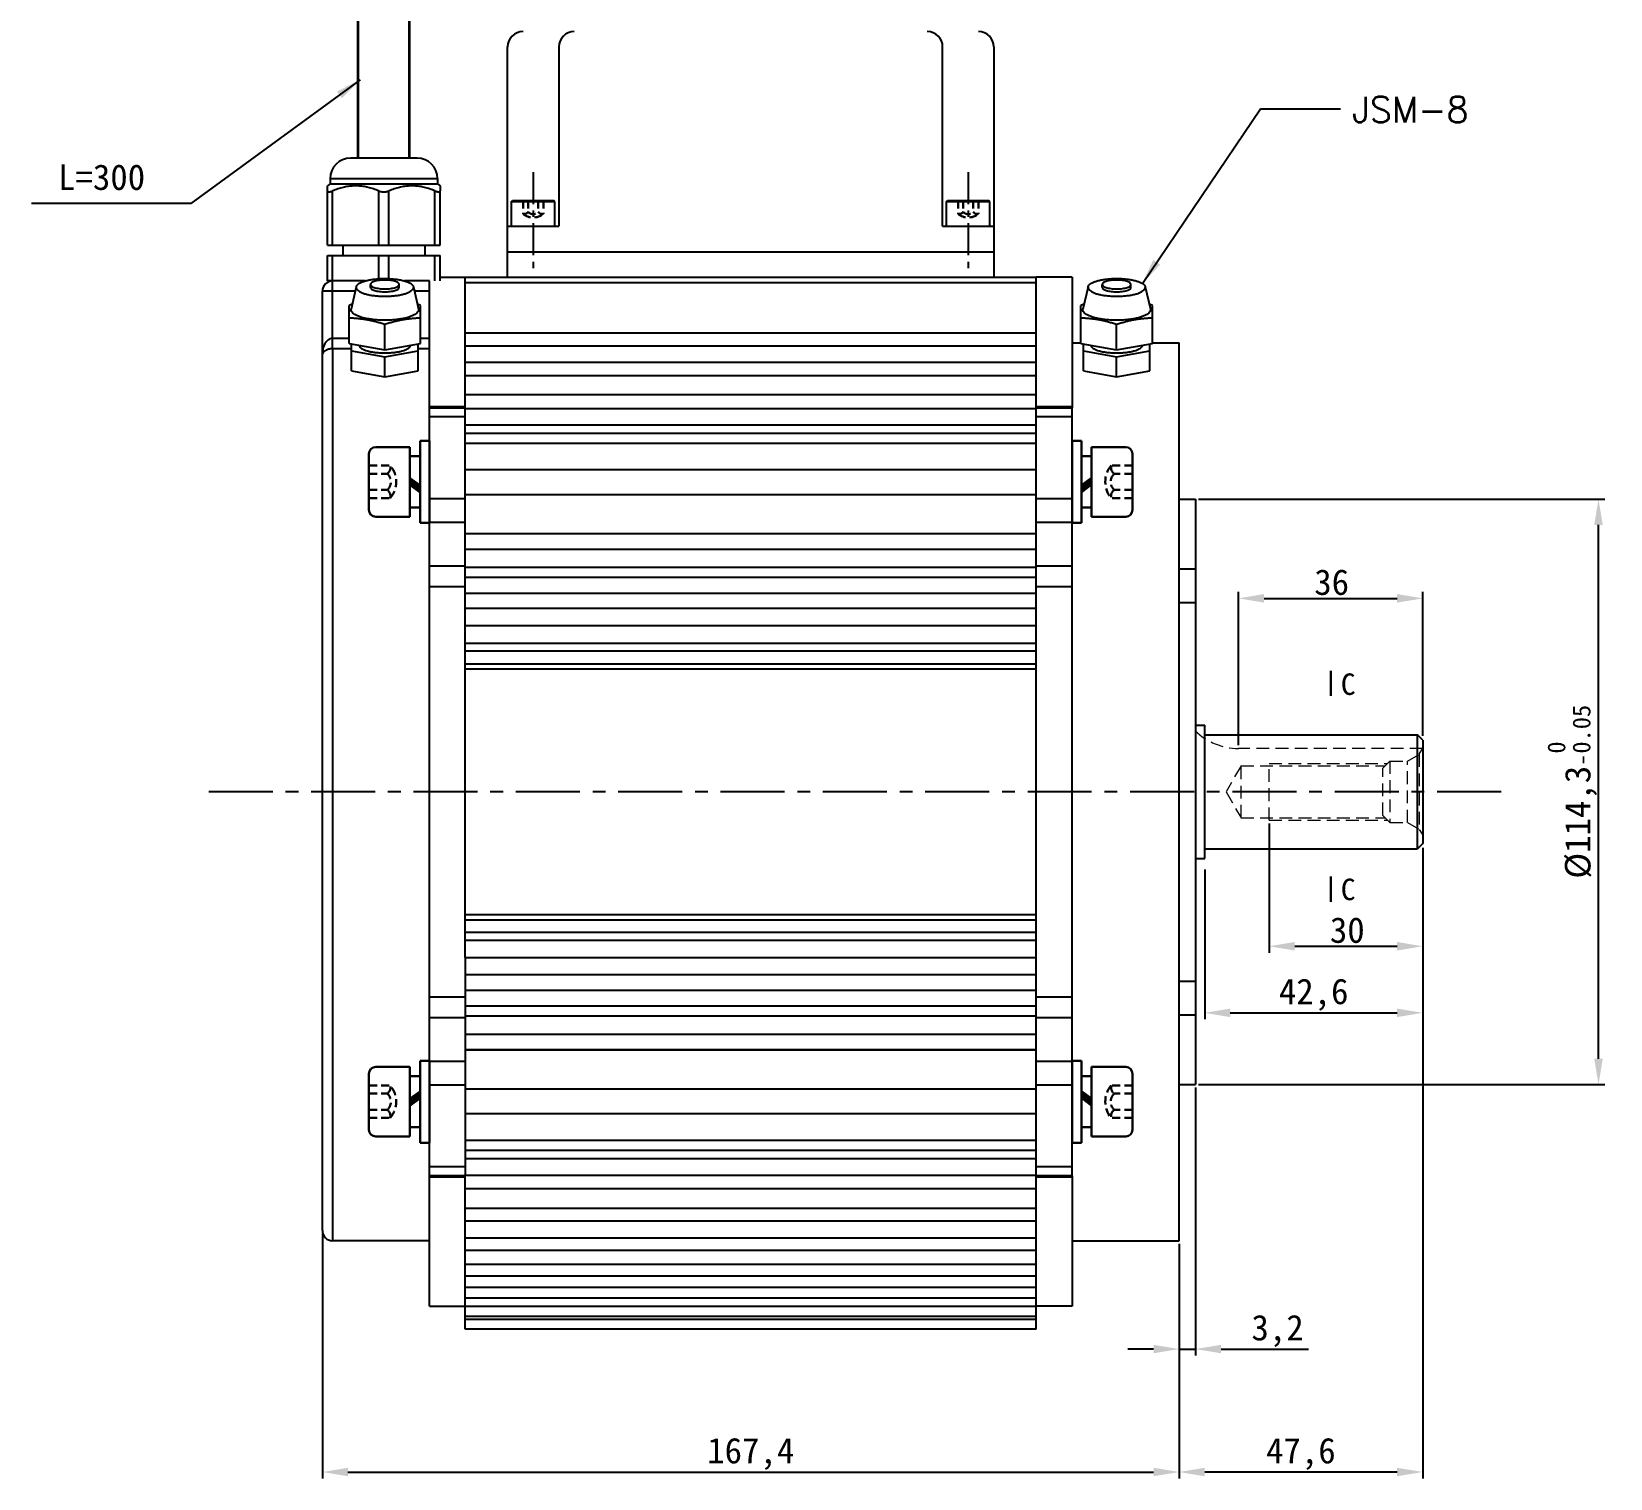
# Model space of a CAD drawing. Header units: millimetres. Extents: x 6723 to 7845, y -14463 to -13737.
# Drawn here: x 7121.2 to 7429.7, y -14179.6 to -13897 of the extents above; entities that cross this region are included whole.
import ezdxf

# ---------------------------------------------------------------- set-up
doc = ezdxf.new("R2010")
doc.units = ezdxf.units.MM
for name, pattern in [('CENTER', [2, 1.25, -0.25, 0.25, -0.25]), ('HIDDEN', [0.375, 0.25, -0.125]), ('HIDDEN2', [4.7625, 3.175, -1.5875])]:
    doc.linetypes.add(name, pattern=pattern)
for name, color, linetype in [('02___PRT_ALL_AXES', 7, 'Continuous'), ('3_ALL_AXES', 7, 'Continuous'), ('7_ALL_FEATURES', 7, 'Continuous'), ('CENTER', 1, 'CENTER')]:
    doc.layers.add(name, color=color, linetype=linetype)
for name, color, linetype, lineweight in [('A粗实线', 7, 'Continuous', 35), ('D细虚线', 61, 'HIDDEN2', 13), ('G尺寸线', 140, 'Continuous', 13), ('NOTES', 60, 'Continuous', 20), ('轮廓线', 7, 'Continuous', 35)]:
    doc.layers.add(name, color=color, linetype=linetype, lineweight=lineweight)
doc.styles.add('LXP', font='txt.shx', dxfattribs={"bigfont": 'gbcbig.shx'})
doc.dimstyles.new('ISO-25', dxfattribs={"dimtxt": 5, "dimasz": 5, "dimexe": 1.25, "dimexo": 0.625, "dimtad": 1, "dimtxsty": 'Standard', "dimcen": 2.5, "dimadec": 4, "dimazin": 0, "dimtm": 0.005, "dimtfac": 0.6, "dimtmove": 0, "dimatfit": 3, "dimfxl": 1, "dimarcsym": 0})
doc.dimstyles.new('ISO-25$0', dxfattribs={"dimtxt": 5, "dimasz": 5, "dimexe": 1.25, "dimexo": 0.625, "dimtad": 1, "dimtxsty": 'Standard', "dimcen": 2.5, "dimadec": 0, "dimazin": 0, "dimtfac": 1, "dimtmove": 0, "dimatfit": 3, "dimfxl": 1.25, "dimarcsym": 0})

# ---------------------------------------------------------------- blocks, each defined once
blk = doc.blocks.new('*D49')
at = {"layer": 'Defpoints', "color": 0}
for p in [(7348.61, -13988.36), (7427.36, -13988.36), (7348.61, -14102.65)]:
    blk.add_point(p, dxfattribs=at)
at = {"layer": 'G尺寸线', "color": 0, "lineweight": -2}
for p, q in [((7349.23, -13988.36), (7428.61, -13988.36)), ((7427.36, -14097.65), (7427.36, -13993.36)), ((7349.23, -14102.65), (7428.61, -14102.65))]:
    blk.add_line(p, q, dxfattribs=at)
at = {"layer": 'G尺寸线', "color": 0}
for points in [[(7426.53, -13993.36), (7428.2, -13993.36), (7427.36, -13988.36)], [(7426.53, -14097.65), (7428.2, -14097.65), (7427.36, -14102.65)]]:
    blk.add_solid(points, dxfattribs=at)
at = {"layer": 'G尺寸线', "color": 0, "insert": (7422.24, -14045.5), "char_height": 5, "attachment_point": 5, "rotation": 90}
blk.add_mtext('%%C114,3{\\H0.7x;\\S 0^ -0.05;}', dxfattribs=at)
blk = doc.blocks.new('*D50')
at = {"layer": 'Defpoints', "color": 0}
for p in [(7363.01, -14051.06), (7393.01, -14055.82), (7393.01, -14075.68)]:
    blk.add_point(p, dxfattribs=at)
at = {"layer": 'G尺寸线', "color": 0, "lineweight": -2}
for p, q in [((7363.01, -14051.69), (7363.01, -14076.93)), ((7393.01, -14056.44), (7393.01, -14076.93)), ((7368.01, -14075.68), (7388.01, -14075.68))]:
    blk.add_line(p, q, dxfattribs=at)
at = {"layer": 'G尺寸线', "color": 0}
for points in [[(7368.01, -14074.84), (7368.01, -14076.51), (7363.01, -14075.68)], [(7388.01, -14074.84), (7388.01, -14076.51), (7393.01, -14075.68)]]:
    blk.add_solid(points, dxfattribs=at)
at = {"layer": 'G尺寸线', "color": 0, "insert": (7378.28, -14072.55), "char_height": 5, "attachment_point": 5}
blk.add_mtext('30', dxfattribs=at)
blk = doc.blocks.new('*D51')
at = {"layer": 'Defpoints', "color": 0}
for p in [(7393.01, -14055.82), (7350.41, -14060.05), (7393.01, -14088.68)]:
    blk.add_point(p, dxfattribs=at)
at = {"layer": 'G尺寸线', "color": 0, "lineweight": -2}
for p, q in [((7393.01, -14056.44), (7393.01, -14089.93)), ((7350.41, -14060.68), (7350.41, -14089.93)), ((7355.41, -14088.68), (7388.01, -14088.68))]:
    blk.add_line(p, q, dxfattribs=at)
at = {"layer": 'G尺寸线', "color": 0}
for points in [[(7355.41, -14087.85), (7355.41, -14089.51), (7350.41, -14088.68)], [(7388.01, -14087.85), (7388.01, -14089.51), (7393.01, -14088.68)]]:
    blk.add_solid(points, dxfattribs=at)
at = {"layer": 'G尺寸线', "color": 0, "insert": (7371.71, -14085.14), "char_height": 5, "attachment_point": 5}
blk.add_mtext('42,6', dxfattribs=at)
blk = doc.blocks.new('*D52')
at = {"layer": 'Defpoints', "color": 0}
for p in [(7393.01, -14007.72), (7357.01, -14037.04), (7393.01, -14035.19)]:
    blk.add_point(p, dxfattribs=at)
at = {"layer": 'G尺寸线', "color": 0, "lineweight": -2}
for p, q in [((7357.01, -14036.41), (7357.01, -14006.47)), ((7393.01, -14034.56), (7393.01, -14006.47)), ((7362.01, -14007.72), (7388.01, -14007.72))]:
    blk.add_line(p, q, dxfattribs=at)
at = {"layer": 'G尺寸线', "color": 0}
for points in [[(7362.01, -14006.88), (7362.01, -14008.55), (7357.01, -14007.72)], [(7388.01, -14006.88), (7388.01, -14008.55), (7393.01, -14007.72)]]:
    blk.add_solid(points, dxfattribs=at)
at = {"layer": 'G尺寸线', "color": 0, "insert": (7375.23, -14004.59), "char_height": 5, "attachment_point": 5}
blk.add_mtext('36', dxfattribs=at)
blk = doc.blocks.new('*D53')
at = {"layer": 'Defpoints', "color": 0}
for p in [(7178.01, -14131.2), (7345.41, -14133.2), (7345.41, -14178.38)]:
    blk.add_point(p, dxfattribs=at)
at = {"layer": 'G尺寸线', "color": 0, "lineweight": -2}
for p, q in [((7178.01, -14131.83), (7178.01, -14179.63)), ((7345.41, -14133.83), (7345.41, -14179.63)), ((7183.01, -14178.38), (7340.41, -14178.38))]:
    blk.add_line(p, q, dxfattribs=at)
at = {"layer": 'G尺寸线', "color": 0}
for points in [[(7183.01, -14177.55), (7183.01, -14179.21), (7178.01, -14178.38)], [(7340.41, -14177.55), (7340.41, -14179.21), (7345.41, -14178.38)]]:
    blk.add_solid(points, dxfattribs=at)
at = {"layer": 'G尺寸线', "color": 0, "insert": (7261.71, -14174.84), "char_height": 5, "attachment_point": 5}
blk.add_mtext('167,4', dxfattribs=at)
blk = doc.blocks.new('*D54')
at = {"layer": 'Defpoints', "color": 0}
for p in [(7393.01, -14055.82), (7345.41, -14133.2), (7345.41, -14178.38)]:
    blk.add_point(p, dxfattribs=at)
at = {"layer": 'G尺寸线', "color": 0, "lineweight": -2}
for p, q in [((7393.01, -14056.44), (7393.01, -14179.63)), ((7345.41, -14133.83), (7345.41, -14179.63)), ((7388.01, -14178.38), (7350.41, -14178.38))]:
    blk.add_line(p, q, dxfattribs=at)
at = {"layer": 'G尺寸线', "color": 0}
for points in [[(7350.41, -14177.55), (7350.41, -14179.21), (7345.41, -14178.38)], [(7388.01, -14177.55), (7388.01, -14179.21), (7393.01, -14178.38)]]:
    blk.add_solid(points, dxfattribs=at)
at = {"layer": 'G尺寸线', "color": 0, "insert": (7369.21, -14174.84), "char_height": 5, "attachment_point": 5}
blk.add_mtext('47,6', dxfattribs=at)
blk = doc.blocks.new('*D55')
at = {"layer": 'Defpoints', "color": 0}
for p in [(7348.61, -14102.65), (7345.41, -14142.88), (7348.61, -14154.36)]:
    blk.add_point(p, dxfattribs=at)
at = {"layer": 'G尺寸线', "color": 0, "lineweight": -2}
for p, q in [((7348.61, -14103.28), (7348.61, -14155.61)), ((7345.41, -14143.5), (7345.41, -14155.61)), ((7340.41, -14154.36), (7335.41, -14154.36)), ((7345.41, -14154.36), (7348.61, -14154.36)), ((7353.61, -14154.36), (7370.69, -14154.36))]:
    blk.add_line(p, q, dxfattribs=at)
at = {"layer": 'G尺寸线', "color": 0}
for points in [[(7340.41, -14153.53), (7340.41, -14155.19), (7345.41, -14154.36)], [(7353.61, -14153.53), (7353.61, -14155.19), (7348.61, -14154.36)]]:
    blk.add_solid(points, dxfattribs=at)
at = {"layer": 'G尺寸线', "color": 0, "insert": (7364.65, -14150.82), "char_height": 5, "attachment_point": 5}
blk.add_mtext('3,2', dxfattribs=at)

msp = doc.modelspace()

# ---------------------------------------------------------------- hatches: boundary and pattern name
h = msp.add_hatch(color=256)
h.paths.add_polyline_path([(7195.11, -13985.57), (7195.11, -13984.963), (7196.189, -13984.963), (7197.11, -13985.633), (7197.11, -13987.026)])
h.paths.add_polyline_path([(7195.11, -13984.177), (7196.189, -13984.963), (7195.11, -13984.963)])
h = msp.add_hatch(color=256)
h.paths.add_polyline_path([(7328.31, -13985.57), (7328.31, -13984.963), (7327.23, -13984.963), (7326.31, -13985.633), (7326.31, -13987.026)])
h.paths.add_polyline_path([(7328.31, -13984.177), (7327.23, -13984.963), (7328.31, -13984.963)])
h = msp.add_hatch(color=256)
h.paths.add_polyline_path([(7195.11, -14105.44), (7195.11, -14106.047), (7196.189, -14106.047), (7197.11, -14105.377), (7197.11, -14103.984)])
h.paths.add_polyline_path([(7195.11, -14106.833), (7196.189, -14106.047), (7195.11, -14106.047)])
h = msp.add_hatch(color=256)
h.paths.add_polyline_path([(7328.31, -14105.44), (7328.31, -14106.047), (7327.23, -14106.047), (7326.31, -14105.377), (7326.31, -14103.984)])
h.paths.add_polyline_path([(7328.31, -14106.833), (7327.23, -14106.047), (7328.31, -14106.047)])

# ---------------------------------------------------------------- linework, layer by layer
at = {"color": 7, "linetype": 'Continuous'}
for p, q in [((7214.21, -13945.005), (7214.21, -13900.005)), ((7224.21, -13900.005), (7224.21, -13935.005)), ((7299.21, -13935.005), (7299.21, -13900.005)), ((7309.21, -13900.005), (7309.21, -13945.005)), ((7179.01, -13928.121), (7179.01, -13927.143)), ((7201.01, -13927.143), (7201.01, -13928.121)), ((7214.21, -13935.005), (7224.21, -13935.005)), ((7299.21, -13935.005), (7309.21, -13935.005)), ((7214.21, -13940.005), (7309.21, -13940.005)), ((7178.01, -14131.205), (7178.01, -13947.724)), ((7184.424, -13947.724), (7178.01, -13947.724)), ((7186.342, -13945.724), (7179.01, -13945.724)), ((7180.01, -13958.88), (7180.01, -13945.724)), ((7198.91, -13945.724), (7194.077, -13945.724)), ((7198.91, -13947.724), (7195.995, -13947.724)), ((7198.91, -13970.508), (7198.91, -13945.724)), ((7205.91, -13955.927), (7205.91, -13945.005)), ((7205.91, -13945.005), (7317.51, -13945.005)), ((7205.91, -13946.005), (7317.51, -13946.005)), ((7317.51, -13955.927), (7317.51, -13945.005)), ((7324.51, -13945.006), (7324.51, -13970.508)), ((7180.01, -13956.904), (7183.203, -13956.904)), ((7197.217, -13956.904), (7198.91, -13956.904)), ((7205.91, -13961.631), (7205.91, -13955.927)), ((7317.51, -13955.927), (7205.91, -13955.927)), ((7317.51, -13961.631), (7317.51, -13955.928)), ((7180.01, -13958.88), (7180.01, -14011.011)), ((7180.01, -13958.88), (7183.71, -13958.88)), ((7183.21, -13957.925), (7190.21, -13959.174)), ((7183.71, -13963.257), (7183.71, -13958.014)), ((7183.71, -13959.358), (7190.21, -13960.517)), ((7190.21, -13959.174), (7197.21, -13957.925)), ((7190.21, -13960.517), (7196.71, -13959.358)), ((7196.71, -13963.257), (7196.71, -13958.014)), ((7196.71, -13958.88), (7198.91, -13958.88)), ((7205.91, -13958.376), (7317.51, -13958.376)), ((7326.21, -13957.925), (7333.21, -13959.174)), ((7326.71, -13963.257), (7326.71, -13958.014)), ((7326.71, -13959.358), (7333.21, -13960.517)), ((7333.21, -13959.174), (7340.21, -13957.925)), ((7333.21, -13960.517), (7339.71, -13959.358)), ((7339.71, -13963.257), (7339.71, -13958.014)), ((7183.71, -13963.257), (7190.21, -13964.417)), ((7190.21, -13964.417), (7190.21, -13960.517)), ((7190.21, -13964.417), (7196.71, -13963.257)), ((7205.91, -13967.96), (7205.91, -13961.631)), ((7317.51, -13961.631), (7205.91, -13961.631)), ((7317.51, -13970.508), (7317.51, -13961.631)), ((7326.71, -13963.257), (7333.21, -13964.417)), ((7333.21, -13964.417), (7333.21, -13960.517)), ((7333.21, -13964.417), (7339.71, -13963.257)), ((7205.91, -13964.196), (7317.51, -13964.196)), ((7317.51, -13967.96), (7205.91, -13967.96)), ((7205.91, -14003.669), (7205.91, -13967.961)), ((7205.91, -13970.278), (7198.91, -13970.278)), ((7198.91, -14120.502), (7198.91, -13970.508)), ((7198.91, -13970.508), (7205.91, -13970.508)), ((7198.91, -13972.221), (7205.91, -13972.221)), ((7205.91, -13970.634), (7317.51, -13970.634)), ((7324.51, -13970.278), (7317.51, -13970.278)), ((7317.51, -14077.903), (7317.51, -13970.508)), ((7317.51, -13970.508), (7324.51, -13970.508)), ((7317.51, -13972.221), (7324.51, -13972.221)), ((7324.51, -14120.502), (7324.51, -13970.508)), ((7317.51, -13973.876), (7205.91, -13973.876)), ((7205.91, -13975.468), (7317.51, -13975.468)), ((7205.91, -13977.414), (7317.51, -13977.414)), ((7205.91, -13982.573), (7317.51, -13982.573)), ((7205.91, -13987.429), (7317.51, -13987.429)), ((7198.91, -13988.23), (7205.91, -13988.23)), ((7317.51, -13988.23), (7324.51, -13988.23)), ((7198.91, -13992.832), (7205.91, -13992.832)), ((7317.51, -13992.832), (7324.51, -13992.832)), ((7205.91, -13995.047), (7317.51, -13995.047)), ((7317.51, -13995.144), (7205.91, -13995.144)), ((7205.91, -13998.135), (7317.51, -13998.135)), ((7198.91, -14001.34), (7205.91, -14001.34)), ((7317.51, -14001.67), (7205.91, -14001.67)), ((7317.51, -14001.34), (7324.51, -14001.34)), ((7198.91, -14005.37), (7205.91, -14005.37)), ((7317.51, -14003.669), (7205.91, -14003.669)), ((7205.91, -14013.105), (7205.91, -14003.67)), ((7317.51, -14005.37), (7324.51, -14005.37)), ((7205.91, -14006.725), (7317.51, -14006.725)), ((7180.01, -14011.011), (7180.01, -14133.205)), ((7317.51, -14009.719), (7205.91, -14009.719)), ((7317.51, -14013.105), (7205.91, -14013.105)), ((7205.91, -14077.903), (7205.91, -14013.107)), ((7205.91, -14016.497), (7317.51, -14016.497)), ((7317.51, -14018.04), (7205.91, -14018.04)), ((7205.91, -14020.505), (7317.51, -14020.505)), ((7205.91, -14021.505), (7317.51, -14021.505)), ((7350.41, -14058.504), (7350.41, -14032.506)), ((7393.01, -14035.39), (7392.009, -14034.39)), ((7392.009, -14056.62), (7392.009, -14034.39)), ((7393.01, -14035.39), (7393.01, -14055.619)), ((7393.01, -14055.62), (7392.009, -14056.62)), ((7205.91, -14069.505), (7317.51, -14069.505)), ((7205.91, -14070.505), (7317.51, -14070.505)), ((7317.51, -14072.97), (7205.91, -14072.97)), ((7205.91, -14074.512), (7317.51, -14074.512)), ((7205.91, -14077.905), (7205.91, -14087.34)), ((7205.91, -14077.905), (7317.51, -14077.905)), ((7317.51, -14087.34), (7317.51, -14077.905)), ((7317.51, -14081.291), (7205.91, -14081.291)), ((7205.91, -14085.639), (7198.91, -14085.639)), ((7205.91, -14084.284), (7317.51, -14084.284)), ((7324.51, -14085.639), (7317.51, -14085.639)), ((7205.91, -14089.67), (7198.91, -14089.67)), ((7205.91, -14087.341), (7205.91, -14120.502)), ((7205.91, -14087.341), (7317.51, -14087.341)), ((7317.51, -14089.34), (7205.91, -14089.34)), ((7317.51, -14150.504), (7317.51, -14087.341)), ((7324.51, -14089.67), (7317.51, -14089.67)), ((7205.91, -14092.875), (7317.51, -14092.875)), ((7205.91, -14095.866), (7317.51, -14095.866)), ((7317.51, -14095.963), (7205.91, -14095.963)), ((7205.91, -14098.178), (7198.91, -14098.178)), ((7324.51, -14098.178), (7317.51, -14098.178)), ((7205.91, -14102.78), (7198.91, -14102.78)), ((7317.51, -14103.581), (7205.91, -14103.581)), ((7324.51, -14102.78), (7317.51, -14102.78)), ((7317.51, -14108.437), (7205.91, -14108.437)), ((7317.51, -14113.595), (7205.91, -14113.595)), ((7317.51, -14115.542), (7205.91, -14115.542)), ((7205.91, -14117.134), (7317.51, -14117.134)), ((7205.91, -14118.789), (7198.91, -14118.789)), ((7205.91, -14120.502), (7198.91, -14120.502)), ((7198.91, -14146.005), (7198.91, -14120.502)), ((7205.91, -14120.376), (7317.51, -14120.376)), ((7205.91, -14150.505), (7205.91, -14120.502)), ((7324.51, -14118.789), (7317.51, -14118.789)), ((7324.51, -14120.502), (7317.51, -14120.502)), ((7324.51, -14120.502), (7324.51, -14146.005)), ((7198.91, -14120.731), (7205.91, -14120.731)), ((7317.51, -14123.05), (7205.91, -14123.05)), ((7317.51, -14120.731), (7324.51, -14120.731)), ((7205.91, -14126.814), (7317.51, -14126.814)), ((7317.51, -14129.379), (7205.91, -14129.379)), ((7205.91, -14132.634), (7317.51, -14132.634)), ((7317.51, -14135.083), (7205.91, -14135.083)), ((7205.91, -14137.79), (7317.51, -14137.79)), ((7317.51, -14140.117), (7205.91, -14140.117)), ((7205.91, -14142.243), (7317.51, -14142.243)), ((7317.51, -14144.443), (7205.91, -14144.443)), ((7205.91, -14145.961), (7317.51, -14145.961)), ((7317.51, -14148.028), (7205.91, -14148.028)), ((7205.91, -14148.548), (7317.51, -14148.548)), ((7317.51, -14150.505), (7205.91, -14150.505))]:
    msp.add_line(p, q, dxfattribs=at)
for p, q in [((7197.11, -13985.633), (7195.11, -13984.177)), ((7326.31, -13985.633), (7328.31, -13984.177)), ((7197.11, -13987.026), (7195.11, -13985.57)), ((7326.31, -13987.026), (7328.31, -13985.57)), ((7197.11, -14103.984), (7195.11, -14105.44)), ((7326.31, -14103.984), (7328.31, -14105.44)), ((7197.11, -14105.377), (7195.11, -14106.833)), ((7326.31, -14105.377), (7328.31, -14106.833))]:
    msp.add_line(p, q)
for centre, radius, start, end in [((7217.21, -13900.005), 3, 90, 180), ((7227.21, -13900.005), 3, 90, 180), ((7296.21, -13900.005), 3, 0, 90), ((7306.21, -13900.005), 3, 0, 90), ((7180.01, -13947.724), 2, 90, 180), ((7180.01, -14131.205), 2, 180, 270)]:
    msp.add_arc(centre, radius, start, end, dxfattribs=at)
for points, start_tangent, end_tangent in [([(7179.01, -13928.121), (7179.042, -13928.229), (7179.134, -13928.292), (7179.282, -13928.312), (7179.478, -13928.29), (7179.721, -13928.227), (7180.01, -13928.121)], (0, -1), (0.9240011, 0.3823899)), ([(7189.01, -13928.121), (7187.968, -13927.733), (7186.962, -13927.445), (7185.975, -13927.252), (7184.997, -13927.156), (7184.021, -13927.156), (7183.043, -13927.252), (7182.056, -13927.445), (7181.051, -13927.733), (7180.01, -13928.121)], (-0.9240011, 0.3823899), (-0.9240011, -0.3823899)), ([(7189.01, -13928.121), (7189.331, -13928.228), (7189.669, -13928.291), (7190.01, -13928.312)], (0.9240011, -0.3823899), (1, 0)), ([(7190.01, -13928.312), (7190.267, -13928.3), (7190.521, -13928.265), (7190.77, -13928.206), (7191.01, -13928.121)], (1, 0), (0.9240011, 0.3823899)), ([(7200.01, -13928.121), (7198.968, -13927.733), (7197.962, -13927.444), (7196.976, -13927.252), (7195.997, -13927.156), (7195.021, -13927.156), (7194.043, -13927.252), (7193.056, -13927.445), (7192.051, -13927.733), (7191.01, -13928.121)], (-0.9240011, 0.3823899), (-0.9240011, -0.3823899)), ([(7200.01, -13928.121), (7200.302, -13928.229), (7200.549, -13928.292), (7200.746, -13928.312), (7200.889, -13928.29), (7200.979, -13928.227), (7201.01, -13928.121)], (0.9240011, -0.3823899), (0, 1)), ([(7178.01, -13960.39), (7178.033, -13959.847), (7178.097, -13959.358), (7178.189, -13958.932), (7178.3, -13958.564), (7178.427, -13958.243), (7178.568, -13957.959), (7178.733, -13957.695), (7178.945, -13957.43), (7179.225, -13957.179), (7179.592, -13956.979), (7180.01, -13956.904)], (0.0000475, 1), (0.9999994, 0.0010965)), ([(7178.01, -13960.39), (7178.033, -13960.151), (7178.097, -13959.937), (7178.189, -13959.752), (7178.3, -13959.592), (7178.427, -13959.453), (7178.568, -13959.331), (7178.733, -13959.218), (7178.945, -13959.104), (7179.225, -13958.997), (7179.592, -13958.912), (7180.01, -13958.88)], (0.0001077, 1), (1, -0.0000327))]:
    msp.add_spline(points, degree=3, dxfattribs=dict(at, start_tangent=start_tangent, end_tangent=end_tangent))
at = {"layer": '02___PRT_ALL_AXES', "color": 7, "linetype": 'Continuous'}
for p, q in [((7196.51, -13921.724), (7183.51, -13921.724)), ((7179.51, -13925.724), (7179.51, -13926.724)), ((7179.51, -13925.724), (7200.51, -13925.724)), ((7200.51, -13925.724), (7200.51, -13926.724)), ((7179.51, -13926.724), (7178.995, -13927.156)), ((7179.01, -13938.724), (7179.01, -13928.121)), ((7179.51, -13926.724), (7200.51, -13926.724)), ((7180.01, -13938.724), (7180.01, -13928.121)), ((7189.01, -13938.724), (7189.01, -13928.121)), ((7191.01, -13938.724), (7191.01, -13928.121)), ((7200.01, -13938.724), (7200.01, -13928.121)), ((7200.51, -13926.724), (7201.024, -13927.156)), ((7201.01, -13938.724), (7201.01, -13928.121)), ((7179.01, -13938.724), (7201.01, -13938.724)), ((7179.01, -13945.724), (7179.01, -13940.724)), ((7179.01, -13940.724), (7201.01, -13940.724)), ((7180.01, -13945.724), (7180.01, -13940.724)), ((7182.01, -13938.724), (7182.01, -13940.724)), ((7189.01, -13945.285), (7189.01, -13940.724)), ((7191.01, -13945.263), (7191.01, -13940.724)), ((7198.01, -13938.724), (7198.01, -13940.724)), ((7200.01, -13945.724), (7200.01, -13940.724)), ((7201.01, -13945.724), (7201.01, -13940.724)), ((7184.624, -13946.853), (7183.626, -13951.206)), ((7187.41, -13946.975), (7187.41, -13946.405)), ((7193.01, -13946.975), (7193.01, -13946.405)), ((7195.795, -13946.853), (7195.81, -13946.975)), ((7195.796, -13946.853), (7196.793, -13951.206)), ((7201.01, -13945.005), (7205.91, -13945.005)), ((7324.51, -13945.005), (7317.51, -13945.005)), ((7327.624, -13946.853), (7326.626, -13951.206)), ((7327.61, -13946.975), (7327.624, -13946.853)), ((7330.41, -13946.975), (7330.41, -13946.405)), ((7336.01, -13946.975), (7336.01, -13946.405)), ((7338.795, -13946.853), (7338.81, -13946.975)), ((7338.796, -13946.853), (7339.793, -13951.206)), ((7183.21, -13957.925), (7183.21, -13950.479)), ((7197.21, -13957.925), (7197.21, -13950.479)), ((7326.21, -13957.925), (7326.21, -13950.479)), ((7340.21, -13957.925), (7340.21, -13950.479)), ((7183.61, -13951.35), (7183.626, -13951.206)), ((7196.793, -13951.206), (7196.81, -13951.35)), ((7326.61, -13951.35), (7326.626, -13951.206)), ((7339.793, -13951.206), (7339.81, -13951.35)), ((7190.21, -13959.174), (7190.21, -13954.226)), ((7333.21, -13959.174), (7333.21, -13954.226)), ((7324.51, -13957.805), (7326.21, -13957.805)), ((7340.21, -13957.805), (7345.41, -13957.805)), ((7345.41, -14133.205), (7345.41, -13957.805)), ((7345.41, -13988.355), (7348.61, -13988.355)), ((7348.61, -13988.356), (7348.61, -14102.654)), ((7345.41, -14001.922), (7348.61, -14001.922)), ((7345.41, -14008.537), (7348.61, -14008.537)), ((7348.61, -14032.505), (7350.41, -14032.505)), ((7350.41, -14034.39), (7392.009, -14034.39)), ((7348.61, -14058.505), (7350.41, -14058.505)), ((7350.41, -14056.62), (7392.009, -14056.62)), ((7345.41, -14082.473), (7348.61, -14082.473)), ((7345.41, -14089.088), (7348.61, -14089.088)), ((7345.41, -14102.655), (7348.61, -14102.655)), ((7198.91, -14133.205), (7180.01, -14133.205)), ((7324.51, -14133.205), (7345.41, -14133.205)), ((7198.91, -14146.005), (7205.91, -14146.005)), ((7324.51, -14146.005), (7317.51, -14146.005))]:
    msp.add_line(p, q, dxfattribs=at)
for centre, radius, start, end in [((7183.51, -13925.724), 4, 90, 180), ((7196.51, -13925.724), 4, 0, 90), ((7193.812, -13983.023), 34.227, 106.94427, 108.04566), ((7186.607, -13983.023), 34.227, 71.95434, 73.05573), ((7336.812, -13983.023), 34.227, 106.94427, 108.04566), ((7329.607, -13983.023), 34.227, 71.95434, 73.05573)]:
    msp.add_arc(centre, radius, start, end, dxfattribs=at)
for points, start_tangent, end_tangent in [([(7184.61, -13946.975), (7184.686, -13947.26), (7184.913, -13947.537), (7185.285, -13947.799), (7185.791, -13948.038), (7186.417, -13948.249), (7187.147, -13948.424), (7187.96, -13948.56), (7188.835, -13948.653), (7189.747, -13948.7), (7190.672, -13948.7), (7191.584, -13948.653), (7192.459, -13948.56), (7193.273, -13948.424), (7194.002, -13948.249), (7194.629, -13948.038), (7195.135, -13947.799), (7195.506, -13947.537), (7195.733, -13947.26), (7195.81, -13946.975)], (0, -1), (0, 1)), ([(7184.624, -13946.853), (7184.686, -13946.691), (7184.913, -13946.414), (7185.285, -13946.152), (7185.791, -13945.913), (7186.417, -13945.702), (7187.147, -13945.527), (7187.96, -13945.391), (7188.835, -13945.298), (7189.747, -13945.251), (7190.672, -13945.251), (7191.584, -13945.298), (7192.459, -13945.391), (7193.273, -13945.527), (7194.002, -13945.702), (7194.629, -13945.913), (7195.135, -13946.152), (7195.506, -13946.414), (7195.733, -13946.691), (7195.795, -13946.853)], (0.2279954, 0.9736622), (0.2279954, -0.9736622)), ([(7187.41, -13946.975), (7187.463, -13947.144), (7187.623, -13947.307), (7187.882, -13947.456), (7188.23, -13947.587), (7188.654, -13947.695), (7189.138, -13947.775), (7189.663, -13947.824), (7190.21, -13947.841)], (0, -1), (1, 0)), ([(7190.21, -13945.54), (7189.628, -13945.559), (7189.071, -13945.614), (7188.564, -13945.705), (7188.129, -13945.826), (7187.785, -13945.972), (7187.547, -13946.137), (7187.425, -13946.314), (7187.411, -13946.405)], (-1, 0), (0, -1)), ([(7187.411, -13946.405), (7187.425, -13946.495), (7187.547, -13946.672), (7187.785, -13946.837), (7188.129, -13946.984), (7188.564, -13947.105), (7189.071, -13947.195), (7189.628, -13947.251), (7190.21, -13947.27)], (0, -1), (1, 0)), ([(7193.008, -13946.405), (7192.994, -13946.314), (7192.873, -13946.137), (7192.635, -13945.972), (7192.291, -13945.826), (7191.855, -13945.705), (7191.349, -13945.614), (7190.792, -13945.559), (7190.21, -13945.54)], (0, 1), (-1, 0)), ([(7190.21, -13947.27), (7190.792, -13947.251), (7191.349, -13947.195), (7191.855, -13947.105), (7192.291, -13946.984), (7192.635, -13946.837), (7192.873, -13946.672), (7192.994, -13946.495), (7193.008, -13946.405)], (1, 0), (0, 1)), ([(7190.21, -13947.841), (7190.756, -13947.824), (7191.281, -13947.775), (7191.765, -13947.695), (7192.19, -13947.587), (7192.538, -13947.456), (7192.797, -13947.307), (7192.956, -13947.144), (7193.01, -13946.975)], (1, 0), (0, 1)), ([(7327.61, -13946.975), (7327.686, -13947.26), (7327.913, -13947.537), (7328.285, -13947.799), (7328.791, -13948.038), (7329.417, -13948.249), (7330.147, -13948.424), (7330.96, -13948.56), (7331.835, -13948.653), (7332.747, -13948.7), (7333.672, -13948.7), (7334.584, -13948.653), (7335.459, -13948.56), (7336.273, -13948.424), (7337.002, -13948.249), (7337.629, -13948.038), (7338.135, -13947.799), (7338.506, -13947.537), (7338.733, -13947.26), (7338.81, -13946.975)], (0, -1), (0, 1)), ([(7327.624, -13946.853), (7327.686, -13946.691), (7327.913, -13946.414), (7328.285, -13946.152), (7328.791, -13945.913), (7329.417, -13945.702), (7330.147, -13945.527), (7330.96, -13945.391), (7331.835, -13945.298), (7332.747, -13945.251), (7333.672, -13945.251), (7334.584, -13945.298), (7335.459, -13945.391), (7336.273, -13945.527), (7337.002, -13945.702), (7337.629, -13945.913), (7338.135, -13946.152), (7338.506, -13946.414), (7338.733, -13946.691), (7338.795, -13946.853)], (0.2279954, 0.9736622), (0.2279954, -0.9736622)), ([(7330.41, -13946.975), (7330.463, -13947.144), (7330.623, -13947.307), (7330.882, -13947.456), (7331.23, -13947.587), (7331.654, -13947.695), (7332.138, -13947.775), (7332.663, -13947.824), (7333.21, -13947.841)], (0, -1), (1, 0)), ([(7333.21, -13945.54), (7332.628, -13945.559), (7332.071, -13945.614), (7331.564, -13945.705), (7331.129, -13945.826), (7330.785, -13945.972), (7330.547, -13946.137), (7330.425, -13946.314), (7330.411, -13946.405)], (-1, 0), (0, -1)), ([(7330.411, -13946.405), (7330.425, -13946.495), (7330.547, -13946.672), (7330.785, -13946.837), (7331.129, -13946.984), (7331.564, -13947.105), (7332.071, -13947.195), (7332.628, -13947.251), (7333.21, -13947.27)], (0, -1), (1, 0)), ([(7336.008, -13946.405), (7335.994, -13946.314), (7335.873, -13946.137), (7335.635, -13945.972), (7335.291, -13945.826), (7334.855, -13945.705), (7334.349, -13945.614), (7333.792, -13945.559), (7333.21, -13945.54)], (0, 1), (-1, 0)), ([(7333.21, -13947.27), (7333.792, -13947.251), (7334.349, -13947.195), (7334.855, -13947.105), (7335.291, -13946.984), (7335.635, -13946.837), (7335.873, -13946.672), (7335.994, -13946.495), (7336.008, -13946.405)], (1, 0), (0, 1)), ([(7333.21, -13947.841), (7333.756, -13947.824), (7334.281, -13947.775), (7334.765, -13947.695), (7335.19, -13947.587), (7335.538, -13947.456), (7335.797, -13947.307), (7335.956, -13947.144), (7336.01, -13946.975)], (1, 0), (0, 1)), ([(7190.21, -13954.226), (7189.415, -13953.978), (7188.64, -13953.758), (7187.87, -13953.565), (7187.097, -13953.398), (7186.322, -13953.26), (7185.549, -13953.151), (7184.778, -13953.069), (7184.004, -13953.012), (7183.21, -13952.977)], (-0.950883, 0.3095505), (-0.9995111, 0.0312668)), ([(7196.81, -13951.35), (7196.728, -13951.669), (7196.487, -13951.981), (7196.09, -13952.276), (7195.549, -13952.549), (7194.877, -13952.792), (7194.089, -13953), (7193.206, -13953.168), (7192.249, -13953.29), (7191.242, -13953.365), (7190.21, -13953.39), (7189.177, -13953.365), (7188.17, -13953.29), (7187.213, -13953.168), (7186.33, -13953), (7185.543, -13952.792), (7184.87, -13952.549), (7184.329, -13952.276), (7183.933, -13951.981), (7183.691, -13951.669), (7183.61, -13951.35)], (0, -1), (0, 1)), ([(7197.21, -13952.977), (7196.415, -13953.013), (7195.64, -13953.069), (7194.87, -13953.151), (7194.097, -13953.26), (7193.322, -13953.398), (7192.549, -13953.565), (7191.778, -13953.759), (7191.004, -13953.978), (7190.21, -13954.226)], (-0.9995111, -0.0312668), (-0.950883, -0.3095505)), ([(7333.21, -13954.226), (7332.415, -13953.978), (7331.64, -13953.758), (7330.87, -13953.565), (7330.097, -13953.398), (7329.322, -13953.26), (7328.549, -13953.151), (7327.778, -13953.069), (7327.004, -13953.012), (7326.21, -13952.977)], (-0.950883, 0.3095505), (-0.9995111, 0.0312668)), ([(7339.81, -13951.35), (7339.728, -13951.669), (7339.487, -13951.981), (7339.09, -13952.276), (7338.549, -13952.549), (7337.877, -13952.792), (7337.089, -13953), (7336.206, -13953.168), (7335.249, -13953.29), (7334.242, -13953.365), (7333.21, -13953.39), (7332.177, -13953.365), (7331.17, -13953.29), (7330.213, -13953.168), (7329.33, -13953), (7328.543, -13952.792), (7327.87, -13952.549), (7327.329, -13952.276), (7326.933, -13951.981), (7326.691, -13951.669), (7326.61, -13951.35)], (0, -1), (0, 1)), ([(7340.21, -13952.977), (7339.415, -13953.013), (7338.64, -13953.069), (7337.87, -13953.151), (7337.097, -13953.26), (7336.322, -13953.398), (7335.549, -13953.565), (7334.778, -13953.759), (7334.004, -13953.978), (7333.21, -13954.226)], (-0.9995111, -0.0312668), (-0.950883, -0.3095505)), ([(7185.115, -13958.266), (7185.124, -13958.316), (7185.238, -13958.549), (7185.462, -13958.774), (7185.793, -13958.986), (7186.222, -13959.181), (7186.741, -13959.353), (7187.337, -13959.5), (7187.997, -13959.618), (7188.706, -13959.704), (7189.45, -13959.756), (7190.21, -13959.774)], (0.1316147, -0.991301), (1, 0)), ([(7190.21, -13959.774), (7190.97, -13959.756), (7191.713, -13959.704), (7192.423, -13959.618), (7193.083, -13959.5), (7193.679, -13959.353), (7194.197, -13959.181), (7194.626, -13958.986), (7194.957, -13958.774), (7195.182, -13958.549), (7195.295, -13958.316), (7195.305, -13958.266)], (1, 0), (0.1316147, 0.991301)), ([(7328.115, -13958.266), (7328.124, -13958.316), (7328.238, -13958.549), (7328.462, -13958.774), (7328.793, -13958.986), (7329.222, -13959.181), (7329.741, -13959.353), (7330.337, -13959.5), (7330.997, -13959.618), (7331.706, -13959.704), (7332.45, -13959.756), (7333.21, -13959.774)], (0.1316147, -0.991301), (1, 0)), ([(7333.21, -13959.774), (7333.97, -13959.756), (7334.713, -13959.704), (7335.423, -13959.618), (7336.083, -13959.5), (7336.679, -13959.353), (7337.197, -13959.181), (7337.626, -13958.986), (7337.957, -13958.774), (7338.182, -13958.549), (7338.295, -13958.316), (7338.305, -13958.266)], (1, 0), (0.1316147, 0.991301))]:
    msp.add_spline(points, degree=3, dxfattribs=dict(at, start_tangent=start_tangent, end_tangent=end_tangent))
at = {"layer": '3_ALL_AXES', "color": 7, "linetype": 'Continuous'}
for p, q in [((7214.96, -13935.005), (7214.96, -13930.205)), ((7223.46, -13935.005), (7223.46, -13930.205)), ((7299.96, -13935.005), (7299.96, -13930.205)), ((7308.46, -13935.005), (7308.46, -13930.205))]:
    msp.add_line(p, q, dxfattribs=at)
at = {"layer": '7_ALL_FEATURES', "color": 7, "linetype": 'Continuous'}
for p, q in [((7214.96, -13930.205), (7215.16, -13930.005)), ((7214.96, -13930.205), (7223.46, -13930.205)), ((7215.16, -13930.005), (7223.26, -13930.005)), ((7223.46, -13930.205), (7223.26, -13930.005)), ((7299.96, -13930.205), (7300.16, -13930.005)), ((7299.96, -13930.205), (7308.46, -13930.205)), ((7300.16, -13930.005), (7308.26, -13930.005)), ((7308.46, -13930.205), (7308.26, -13930.005))]:
    msp.add_line(p, q, dxfattribs=at)
at = {"layer": 'A粗实线', "lineweight": 30}
for p, q in [((7188.443, -13978.163), (7195.11, -13978.163)), ((7195.11, -13991.763), (7195.11, -13978.163)), ((7197.11, -13976.963), (7198.91, -13976.963)), ((7197.11, -13992.963), (7197.11, -13976.963)), ((7198.91, -13992.963), (7198.91, -13976.963)), ((7326.31, -13976.963), (7324.51, -13976.963)), ((7324.51, -13992.963), (7324.51, -13976.963)), ((7326.31, -13992.963), (7326.31, -13976.963)), ((7328.31, -13991.763), (7328.31, -13978.163)), ((7334.976, -13978.163), (7328.31, -13978.163)), ((7187.11, -13990.43), (7187.11, -13979.496)), ((7195.11, -13979.963), (7197.11, -13979.963)), ((7328.31, -13979.963), (7326.31, -13979.963)), ((7336.31, -13990.43), (7336.31, -13979.496)), ((7195.11, -13989.963), (7197.11, -13989.963)), ((7328.31, -13989.963), (7326.31, -13989.963)), ((7188.443, -13991.763), (7195.11, -13991.763)), ((7197.11, -13992.963), (7198.91, -13992.963)), ((7326.31, -13992.963), (7324.51, -13992.963)), ((7334.976, -13991.763), (7328.31, -13991.763)), ((7197.11, -14098.047), (7197.11, -14114.047)), ((7197.11, -14098.047), (7198.91, -14098.047)), ((7198.91, -14098.047), (7198.91, -14114.047)), ((7324.51, -14098.047), (7324.51, -14114.047)), ((7326.31, -14098.047), (7324.51, -14098.047)), ((7326.31, -14098.047), (7326.31, -14114.047)), ((7187.11, -14100.58), (7187.11, -14111.513)), ((7188.443, -14099.247), (7195.11, -14099.247)), ((7195.11, -14099.247), (7195.11, -14112.847)), ((7195.11, -14101.047), (7197.11, -14101.047)), ((7328.31, -14101.047), (7326.31, -14101.047)), ((7328.31, -14099.247), (7328.31, -14112.847)), ((7334.976, -14099.247), (7328.31, -14099.247)), ((7336.31, -14100.58), (7336.31, -14111.513)), ((7195.11, -14111.047), (7197.11, -14111.047)), ((7328.31, -14111.047), (7326.31, -14111.047)), ((7188.443, -14112.847), (7195.11, -14112.847)), ((7197.11, -14114.047), (7198.91, -14114.047)), ((7326.31, -14114.047), (7324.51, -14114.047)), ((7334.976, -14112.847), (7328.31, -14112.847))]:
    msp.add_line(p, q, dxfattribs=at)
for centre, start, end in [((7188.443, -13979.496), 90, 180), ((7334.976, -13979.496), 0, 90), ((7188.443, -13990.43), 180, 270), ((7334.976, -13990.43), 270, 0), ((7188.443, -14100.58), 90, 180), ((7334.976, -14100.58), 0, 90), ((7188.443, -14111.513), 180, 270), ((7334.976, -14111.513), 270, 0)]:
    msp.add_arc(centre, 1.333, start, end, dxfattribs=at)
at = {"layer": 'CENTER', "ltscale": 5}
for p, q in [((7219.21, -13924.454), (7219.21, -13944.45)), ((7304.21, -13924.454), (7304.21, -13944.45))]:
    msp.add_line(p, q, dxfattribs=at)
at = {"layer": 'CENTER', "ltscale": 10}
msp.add_line((7408.324, -14045.505), (7155.037, -14045.505), dxfattribs=at)
at = {"layer": 'D细虚线', "lineweight": 30, "ltscale": 0.5}
for p, q in [((7217.225, -13930.005), (7217.225, -13932.598)), ((7218.218, -13930.005), (7218.218, -13932.24)), ((7220.202, -13930.005), (7220.202, -13932.24)), ((7221.194, -13930.005), (7221.194, -13932.598)), ((7302.225, -13930.005), (7302.225, -13932.598)), ((7303.218, -13930.005), (7303.218, -13932.24)), ((7305.202, -13930.005), (7305.202, -13932.24)), ((7306.194, -13930.005), (7306.194, -13932.598)), ((7187.11, -13981.788), (7191.258, -13981.788)), ((7336.31, -13981.788), (7332.161, -13981.788)), ((7187.11, -13983.376), (7190.686, -13983.376)), ((7336.31, -13983.376), (7332.733, -13983.376)), ((7187.11, -13986.551), (7190.686, -13986.551)), ((7336.31, -13986.551), (7332.733, -13986.551)), ((7187.11, -13988.138), (7191.258, -13988.138)), ((7336.31, -13988.138), (7332.161, -13988.138)), ((7187.11, -14102.872), (7191.258, -14102.872)), ((7187.11, -14104.459), (7190.686, -14104.459)), ((7336.31, -14102.872), (7332.161, -14102.872)), ((7336.31, -14104.459), (7332.733, -14104.459)), ((7187.11, -14107.634), (7190.686, -14107.634)), ((7336.31, -14107.634), (7332.733, -14107.634)), ((7187.11, -14109.222), (7191.258, -14109.222)), ((7336.31, -14109.222), (7332.161, -14109.222))]:
    msp.add_line(p, q, dxfattribs=at)
at = {"layer": 'D细虚线', "linetype": 'HIDDEN', "lineweight": 13, "ltscale": 10}
for p, q in [((7393.01, -14037.04), (7357.01, -14037.04)), ((7392.345, -14038.157), (7393.01, -14037.005)), ((7357.51, -14040.449), (7354.59, -14045.505)), ((7357.51, -14040.449), (7385.666, -14040.449)), ((7357.51, -14050.561), (7357.51, -14040.449)), ((7363.01, -14039.949), (7386.166, -14039.949)), ((7363.01, -14051.061), (7363.01, -14039.949)), ((7385.21, -14040.905), (7386.61, -14039.505)), ((7386.61, -14039.505), (7386.61, -14051.505)), ((7386.61, -14039.505), (7390.01, -14039.505)), ((7390.01, -14039.505), (7392.345, -14038.157)), ((7390.01, -14051.505), (7390.01, -14039.505)), ((7392.345, -14038.157), (7392.345, -14052.853)), ((7385.21, -14050.105), (7385.21, -14040.905)), ((7354.59, -14045.505), (7357.51, -14050.561)), ((7357.51, -14050.561), (7385.666, -14050.561)), ((7363.01, -14051.061), (7386.166, -14051.061)), ((7385.21, -14050.105), (7386.61, -14051.505)), ((7386.61, -14051.505), (7390.01, -14051.505)), ((7390.01, -14051.505), (7392.345, -14052.853)), ((7392.345, -14052.853), (7393.01, -14054.005))]:
    msp.add_line(p, q, dxfattribs=at)
at = {"layer": 'D细虚线', "lineweight": 30, "ltscale": 0.5}
for centre, radius, start, end in [((7217.462, -13931.698), 0.93, 255.26882, 324.35594), ((7219.21, -13931.33), 1.347, 222.53721, 317.46279), ((7220.958, -13931.698), 0.93, 215.64406, 284.73118), ((7302.462, -13931.698), 0.93, 255.26882, 324.35594), ((7304.21, -13931.33), 1.347, 222.53721, 317.46279), ((7305.958, -13931.698), 0.93, 215.64406, 284.73118), ((7219.21, -13930.278), 3.052, 229.452, 310.548), ((7304.21, -13930.278), 3.052, 229.452, 310.548), ((7189.819, -13982.166), 1.488, 305.64406, 14.73118), ((7187.547, -13984.963), 4.884, 319.452, 40.548), ((7335.872, -13984.963), 4.884, 139.452, 220.548), ((7333.6, -13982.166), 1.488, 165.26882, 234.35594), ((7189.23, -13984.963), 2.154, 312.53721, 47.46279), ((7334.19, -13984.963), 2.154, 132.53721, 227.46279), ((7189.819, -13987.76), 1.488, 345.26882, 54.35594), ((7333.6, -13987.76), 1.488, 125.64406, 194.73118), ((7189.819, -14103.25), 1.488, 305.64406, 14.73118), ((7189.23, -14106.047), 2.154, 312.53721, 47.46279), ((7187.547, -14106.047), 4.884, 319.452, 40.548), ((7335.872, -14106.047), 4.884, 139.452, 220.548), ((7334.19, -14106.047), 2.154, 132.53721, 227.46279), ((7333.6, -14103.25), 1.488, 165.26882, 234.35594), ((7189.819, -14108.843), 1.488, 345.26882, 54.35594), ((7333.6, -14108.843), 1.488, 125.64406, 194.73118)]:
    msp.add_arc(centre, radius, start, end, dxfattribs=at)
at = {"layer": 'D细虚线', "linetype": 'HIDDEN', "lineweight": 13, "ltscale": 10}
msp.add_arc((7357.01, -14025.04), 12, 225.573, 270, dxfattribs=at)
at = {"layer": 'NOTES', "const_width": 0.5}
for points in [[(7375.067, -14021.812), (7375.067, -14026.812)], [(7375.067, -14067.005), (7375.067, -14062.005)]]:
    msp.add_lwpolyline(points, dxfattribs=at)
at = {"layer": '轮廓线', "color": 6}
for p, q in [((7185.01, -13921.724), (7185.01, -13879.472)), ((7195.01, -13921.724), (7195.01, -13879.472))]:
    msp.add_line(p, q, dxfattribs=at)

# ---------------------------------------------------------------- texts
at = {"layer": 'G尺寸线', "insert": (7379.251, -13909.732), "char_height": 5, "width": 28.77823, "attachment_point": 1, "style": 'LXP'}
msp.add_mtext('JSM-8', dxfattribs=at)
at = {"layer": 'G尺寸线', "color": 6, "insert": (7126.363, -13922.94), "char_height": 5, "width": 12.5696, "attachment_point": 1}
msp.add_mtext('L=300', dxfattribs=at)
at = {"layer": 'NOTES'}
for p in [(7377.022, -14026.582), (7377.022, -14066.674)]:
    msp.add_text('C', height=4.2, dxfattribs=at).set_placement(p)

# ---------------------------------------------------------------- dimensions: what is measured, and where the dimension line sits
at = {"layer": 'G尺寸线'}
dim = msp.add_linear_dim(base=(7427.364, -13988.356), p1=(7348.61, -14102.654), p2=(7348.61, -13988.356), angle=90, text='%%C<>{\\H0.7x;\\S 0^ -0.05;}', dimstyle='ISO-25$0', dxfattribs=at)
dim.commit()
dim.dimension.update_dxf_attribs({"geometry": '*D49', "text_midpoint": (7422.239, -14045.505)})
for base, p1, p2, picture, middle in [((7393.01, -14007.716), (7357.01, -14037.04), (7393.01, -14035.19), '*D52', (7375.232, -14007.716)), ((7393.01, -14075.676), (7363.01, -14051.061), (7393.01, -14055.82), '*D50', (7378.278, -14075.676))]:
    dim = msp.add_linear_dim(base=base, p1=p1, p2=p2, dimstyle='ISO-25$0', dxfattribs=at)
    dim.commit()
    dim.dimension.update_dxf_attribs({"geometry": picture, "text_midpoint": middle, "dimtype": 160})
for base, p1, p2, picture, middle in [((7345.41, -14178.379), (7393.01, -14055.82), (7345.41, -14133.205), '*D54', (7369.21, -14174.837)), ((7393.01, -14088.679), (7350.41, -14060.055), (7393.01, -14055.82), '*D51', (7371.71, -14085.138)), ((7348.61, -14154.361), (7345.41, -14142.877), (7348.61, -14102.654), '*D55', (7364.651, -14150.819)), ((7345.41, -14178.379), (7178.01, -14131.205), (7345.41, -14133.205), '*D53', (7261.71, -14174.837))]:
    dim = msp.add_linear_dim(base=base, p1=p1, p2=p2, dimstyle='ISO-25$0', dxfattribs=at)
    dim.commit()
    dim.dimension.update_dxf_attribs({"geometry": picture, "text_midpoint": middle})

# ---------------------------------------------------------------- leaders
at = {"layer": 'G尺寸线', "color": 6}
msp.add_leader([(7185.379, -13906.419), (7152.323, -13930.576), (7121.181, -13930.576)], dimstyle='ISO-25', override={"dimgap": 1.2, "dimtad": 0}, dxfattribs=at)
at = {"layer": 'G尺寸线'}
msp.add_leader([(7338.229, -13946.208), (7361.297, -13912.119), (7376.975, -13912.119)], dimstyle='ISO-25', override={"dimgap": 0.625, "dimtad": 0}, dxfattribs=at)

doc.saveas('drawing.dxf')
